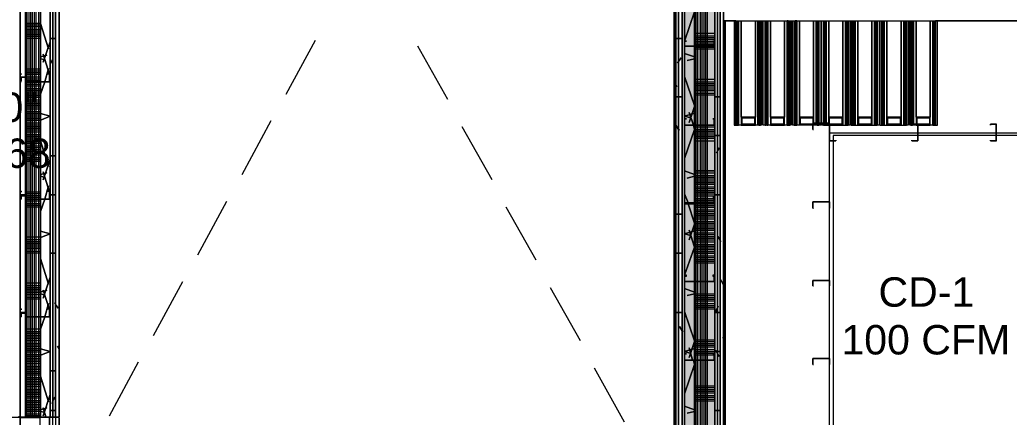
# Model space of a CAD drawing. Header units: metres. Extents: x 29 to 268, y -7 to 151.
# Drawn here: x 74.57 to 79.71, y 27.35 to 29.41 of the extents above; entities that cross this region are included whole.
import ezdxf

# ---------------------------------------------------------------- set-up
doc = ezdxf.new("R2010")
doc.units = ezdxf.units.M
doc.layers.add('PDF2_Geometry', color=7, linetype='Continuous', true_color=0xaaaaaa)
doc.layers.add('PDF2_Solid Fills', color=7, linetype='Continuous', true_color=0xffffff)
doc.layers.add('PDF2_Text', color=7, linetype='Continuous')
doc.styles.add('PDF Helvetica', font='')
doc.styles.get('PDF Helvetica').set_extended_font_data('Helvetica')

msp = doc.modelspace()

# ---------------------------------------------------------------- hatches: boundary and pattern name
at = {"layer": 'PDF2_Solid Fills', "lineweight": 0, "transparency": 33554559}
for points in [[(78.1752, 24.402), (78.1798, 32.8403), (78.1798, 32.8767), (78.0744, 32.8767), (78.0744, 24.3974)], [(78.0285, 32.8033), (78.0239, 24.5395), (78.0239, 24.4982), (78.0743, 24.4982), (78.0743, 32.8033)], [(78.0285, 32.8033), (78.0239, 24.5395), (78.0239, 24.4982), (78.0743, 24.4982), (78.0743, 32.8033)]]:
    msp.add_hatch(color=256, dxfattribs=at).paths.add_polyline_path(points)

# ---------------------------------------------------------------- linework, layer by layer
at = {"layer": 'PDF2_Geometry', "lineweight": 0}
for points in [[(74.5772, 27.8716), (74.5772, 27.3537), (74.7789, 27.3537), (74.7789, 32.7025), (76.0164, 32.7025), (76.0164, 32.9041), (74.7331, 32.9041), (74.7331, 34.3709), (74.7514, 34.3709), (75.0951, 34.3709), (75.0951, 34.5541), (74.5497, 34.5541), (73.7568, 34.5541), (73.7568, 34.3342), (74.5497, 34.3342), (74.5497, 32.9041), (74.5681, 32.9041)], [(74.0043, 24.347), (77.9781, 24.347), (78.2256, 24.347), (78.2256, 32.9041), (78.2256, 34.3709), (78.2256, 34.5541), (77.7765, 34.5541), (77.7765, 34.3709), (78.0423, 34.3709), (78.0423, 32.9041), (77.9781, 32.9041), (77.7535, 32.9041), (77.7535, 32.7025), (77.9781, 32.7025), (77.9781, 24.599), (74.7789, 24.599), (74.7789, 27.3491), (74.5772, 27.3491), (74.5314, 27.3491)], [(78.2256, 24.347), (78.2256, 24.3516), (78.2256, 32.8767), (78.2256, 32.9041), (78.2256, 29.5033), (78.2256, 32.9041), (78.2256, 29.5033), (78.2256, 32.9041), (78.2256, 34.3709), (78.2256, 34.5359), (78.2256, 34.5496), (78.2256, 34.5541), (78.2256, 34.5496), (77.7765, 34.5496), (77.7765, 34.5359), (78.0285, 34.5359)], [(78.1798, 24.3974), (78.1798, 32.8767), (78.1431, 32.8767), (78.1431, 32.8995), (78.1431, 32.9041), (78.1431, 33.2479), (78.1431, 33.8575)], [(78.2073, 32.9041), (78.2073, 32.8767), (78.2073, 24.3653), (78.1935, 24.3653), (77.9781, 24.3653), (74.0043, 24.3653), (74.0043, 24.3836)], [(74.7789, 27.3537), (74.7789, 32.7025), (76.0164, 32.7025), (76.0164, 32.9041), (76.7039, 32.9041), (76.0164, 32.9041), (76.0164, 32.8767)], [(78.2256, 24.347), (78.2256, 32.9041), (78.2256, 24.347)], [(74.0043, 24.3836), (78.1798, 24.3836), (78.1798, 24.3974), (78.1798, 32.8767)], [(78.1798, 32.8767), (78.1935, 32.8767), (78.1935, 24.3836), (78.1798, 24.3836), (77.9781, 24.3836), (74.0043, 24.3836), (74.0043, 24.3974), (74.0043, 24.4982), (74.0043, 24.5486), (78.0239, 24.5486), (78.0239, 24.4982), (77.8497, 24.4982), (77.5701, 24.4982), (77.1669, 24.4982)], [(74.5772, 32.1799), (74.5772, 32.7025), (74.5772, 27.3537), (74.5772, 27.8716), (74.5772, 27.3537), (74.6048, 27.3537), (74.6048, 32.8767), (74.5772, 32.8767), (74.5772, 32.7896)], [(74.6048, 32.8033), (74.6048, 27.3537), (74.6048, 32.7025)], [(74.7468, 27.3537), (74.7468, 32.7025), (74.7468, 32.7208), (74.7468, 32.7345), (76.0164, 32.7345), (76.7039, 32.7345), (76.7039, 32.7529), (76.0164, 32.7529), (76.0164, 32.8033)], [(78.0239, 32.8033), (78.0239, 24.4982), (78.0744, 24.4982), (78.0744, 24.6036), (78.0744, 24.8053), (78.0744, 25.2132), (78.0744, 25.6166), (78.0744, 25.2132), (78.0744, 24.8053), (78.0744, 24.6036), (78.0744, 24.4982), (78.0239, 24.4982), (77.9781, 24.4982), (77.8497, 24.4982), (77.5701, 24.4982), (77.1669, 24.4982), (77.5701, 24.4982), (77.8497, 24.4982), (78.0744, 24.4982), (78.0744, 24.3974), (77.8497, 24.3974), (77.5701, 24.3974), (77.1669, 24.3974)], [(74.5772, 32.7529), (74.5772, 32.1799), (74.5772, 32.7025), (74.5727, 32.7025), (74.5681, 32.7025), (74.5727, 32.7025), (74.5772, 32.7025), (74.5772, 27.3583), (74.5772, 32.7025), (74.5772, 32.1799), (74.5772, 32.7025), (74.5727, 32.7025), (74.5681, 32.7025), (74.5727, 32.7025), (74.5772, 32.7025), (74.5772, 27.3537), (74.5772, 27.8716), (74.5772, 27.3537), (74.5772, 27.8716)], [(77.7535, 32.7025), (77.7535, 32.7529), (77.9781, 32.7529), (78.0102, 32.7529), (78.0239, 32.7529), (78.0239, 24.5486), (78.0102, 24.5486), (77.9781, 24.5486), (74.7285, 24.5486), (74.7285, 24.567), (74.7285, 24.599), (74.7285, 27.3491), (74.7285, 24.5486), (74.6781, 24.5486), (74.6781, 24.654), (74.6781, 25.062), (74.6781, 25.4654), (74.6781, 25.062), (74.6781, 24.654), (74.6781, 24.5486), (74.5772, 24.5486), (74.5772, 27.3491), (74.6781, 27.3491), (74.6781, 27.285)], [(74.6827, 29.7004), (74.6827, 29.0908), (74.6827, 28.4812), (74.6827, 27.8716), (74.6827, 27.3537), (74.7331, 27.3537), (74.7331, 32.7529)], [(74.7331, 27.3537), (74.7331, 32.7025), (74.7331, 32.7345), (74.7331, 32.7529), (76.0164, 32.7529), (76.0164, 32.7345)], [(76.0164, 32.7529), (76.7039, 32.7529), (77.0706, 32.7529), (77.7535, 32.7529), (77.7535, 32.7345), (77.9781, 32.7345), (77.9919, 32.7345), (78.0102, 32.7345), (78.0102, 24.567), (77.9919, 24.567), (77.9781, 24.567), (74.7468, 24.567), (74.7468, 24.5808), (74.7468, 24.599), (74.7468, 27.3491)], [(74.7606, 27.3491), (74.7606, 24.599), (74.7606, 24.5945), (74.7606, 24.5808), (77.9781, 24.5808), (77.9919, 24.5808), (77.9919, 32.7208)], [(74.7606, 27.3537), (74.7606, 32.7025), (74.7606, 32.7208), (76.0164, 32.7208), (76.0164, 32.7025), (76.7039, 32.7025), (76.0164, 32.7025)], [(74.7789, 27.3491), (74.7789, 24.599), (74.7789, 24.5945), (77.9781, 24.5945), (77.9781, 32.7025), (77.7535, 32.7025), (77.0706, 32.7025), (77.7535, 32.7025), (77.0706, 32.7025), (77.7535, 32.7025), (77.7535, 32.7208), (77.0706, 32.7208), (77.0706, 32.7345), (76.7039, 32.7345), (76.0164, 32.7345), (76.0164, 32.7208)], [(74.7789, 32.7025), (74.7789, 27.3537), (74.7789, 32.7025)], [(77.9781, 24.599), (77.9781, 32.7025), (77.9781, 24.599)], [(77.9781, 24.599), (77.9781, 32.7025), (77.9781, 24.599)], [(77.9781, 32.7025), (77.9781, 24.5945), (77.9781, 32.7025)], [(74.6827, 27.3537), (74.6827, 27.8716), (74.6827, 28.4812), (74.6827, 29.0908), (74.6827, 29.7004), (74.6827, 30.31), (74.6827, 30.9196), (74.6827, 30.31), (74.6827, 29.7004), (74.6827, 29.0908), (74.6827, 28.4812), (74.6827, 27.8716), (74.6827, 27.3537), (74.6048, 27.3537)], [(74.5772, 29.7049), (74.5772, 29.132)], [(74.5772, 29.7049), (74.5772, 29.132)], [(78.0744, 29.6775), (78.0744, 29.2741), (78.0744, 28.8662), (78.0744, 28.4629), (78.0744, 28.8662), (78.0744, 29.2741), (78.0744, 29.6775)], [(78.0744, 29.6775), (78.0744, 29.2741), (78.0744, 28.8662), (78.0744, 28.4629)], [(78.2256, 29.407), (78.2256, 24.4753), (78.2256, 29.407)], [(78.2256, 29.407), (78.2256, 24.4753), (78.2256, 29.407)], [(78.2897, 29.407), (78.2897, 28.8662), (78.2897, 29.407), (78.2256, 29.407), (86.6682, 29.407), (79.3256, 29.407), (79.3256, 28.8662), (79.3256, 29.407)], [(78.2256, 29.407), (78.2531, 29.407)], [(78.2806, 29.407), (78.2806, 28.8662), (78.2943, 28.8662), (78.2897, 28.8662), (78.2943, 28.8662), (78.2989, 28.8662), (78.2989, 29.407), (78.2989, 28.8662)], [(78.4089, 29.407), (78.4089, 28.8662), (78.4181, 28.8662), (78.4089, 28.8662), (78.4043, 28.8662), (78.4043, 29.407), (78.4043, 28.8662), (78.4043, 29.407), (78.4089, 29.407), (78.4089, 28.8662), (78.4043, 28.8662), (78.3906, 28.8662), (78.3906, 29.407), (78.3906, 28.9074), (78.3173, 28.9074), (78.3173, 29.407), (78.3173, 28.8662), (78.3035, 28.8662), (78.3035, 29.407)], [(78.4135, 29.407), (78.441, 29.407), (78.441, 28.8662), (78.4456, 28.8662), (78.4319, 28.8662), (78.4319, 29.407)], [(78.4227, 29.407), (78.4227, 28.8662), (78.4135, 28.8662)], [(78.4502, 29.407), (78.4502, 28.8662), (78.4502, 29.407), (78.4548, 29.407), (78.4548, 28.8662), (78.4502, 28.8662), (78.4548, 28.8662), (78.4502, 28.8662), (78.4456, 28.8662), (78.441, 28.8662), (78.441, 29.407)], [(78.4456, 29.407), (78.4456, 28.8662)], [(78.5602, 29.407), (78.5602, 28.8662), (78.5556, 28.8662), (78.5602, 28.8662), (78.5693, 28.8662), (78.5693, 29.407), (78.5693, 28.8662), (78.5602, 28.8662), (78.5602, 29.407), (78.5556, 29.407), (78.5556, 28.8662), (78.5556, 29.407), (78.5556, 28.8662), (78.5419, 28.8662), (78.5419, 29.407), (78.5419, 28.9074), (78.4685, 28.9074), (78.4685, 29.407), (78.4685, 28.8662), (78.4548, 28.8662), (78.4548, 29.407)], [(78.5739, 29.407), (78.5739, 28.8662), (78.5647, 28.8662)], [(78.5693, 29.407), (78.5923, 29.407), (78.5923, 28.8662), (78.5969, 28.8662), (78.5831, 28.8662), (78.5831, 29.407)], [(78.7115, 28.8662), (78.7115, 28.8708), (78.7115, 28.8662), (78.7206, 28.8662), (78.7115, 28.8662), (78.7069, 28.8662), (78.6931, 28.8662), (78.6931, 28.8708), (78.6931, 28.8662), (78.6885, 28.8662), (78.6198, 28.8662), (78.6198, 28.9074), (78.6931, 28.9074), (78.6931, 28.8754), (78.6931, 29.407), (78.6931, 28.9074), (78.6198, 28.9074), (78.6198, 29.407), (78.6198, 28.8662), (78.606, 28.8662), (78.606, 29.407), (78.606, 28.8662), (78.606, 29.407), (78.5969, 29.407), (78.5969, 28.8662), (78.606, 28.8662), (78.6015, 28.8662), (78.5969, 28.8662), (78.5923, 28.8662), (78.5923, 29.407)], [(78.6015, 29.407), (78.6015, 28.8662)], [(78.7069, 28.8754), (78.7069, 29.407), (78.7069, 28.8754), (78.7069, 29.407), (78.7115, 29.407), (78.7115, 28.8754), (78.7115, 29.407)], [(78.7298, 29.407), (78.7298, 28.8754), (78.7298, 28.8662), (78.716, 28.8662), (78.7069, 28.8662), (78.7069, 28.8708), (78.7069, 28.8662), (78.7069, 28.8708)], [(78.7206, 29.407), (78.7206, 28.8754), (78.7206, 29.407), (78.7435, 29.407), (78.7435, 28.8754), (78.7435, 29.407)], [(78.7343, 28.8754), (78.7343, 29.407)], [(78.7527, 29.407), (78.7527, 28.8754), (78.7527, 29.407), (78.7573, 29.407), (78.7573, 28.8754), (78.7573, 29.407), (78.7573, 28.8754)], [(78.7573, 28.8708), (78.7573, 28.8662), (78.771, 28.8662), (78.771, 28.8708), (78.771, 28.8662), (78.7756, 28.8662), (78.8443, 28.8662), (78.8443, 28.9074), (78.771, 28.9074), (78.771, 29.407), (78.771, 28.8754), (78.771, 28.9074), (78.8443, 28.9074), (78.8443, 29.407), (78.8443, 28.8662), (78.8581, 28.8662), (78.8581, 29.407), (78.8581, 28.8662), (78.8581, 29.407), (78.8627, 29.407), (78.8627, 28.8662), (78.8719, 28.8662), (78.8627, 28.8662), (78.8627, 29.407)], [(78.881, 29.407), (78.881, 28.8662), (78.8673, 28.8662), (78.8581, 28.8662), (78.8627, 28.8662)], [(78.8719, 29.407), (78.8719, 28.8662), (78.8719, 29.407), (78.8948, 29.407), (78.8948, 28.8662), (78.9039, 28.8662), (78.8948, 28.8662), (78.8948, 29.407)], [(78.8856, 29.407), (78.8856, 28.8662), (78.8994, 28.8662), (78.9085, 28.8662), (78.9085, 29.407), (78.9085, 28.8662), (78.9223, 28.8662), (78.9223, 29.407), (78.9223, 28.9074), (78.9956, 28.9074), (78.9956, 29.407), (78.9956, 28.8662), (79.0093, 28.8662), (79.0093, 29.407), (79.0093, 28.8662), (79.0093, 29.407), (79.0139, 29.407), (79.0139, 28.8662), (79.0231, 28.8662), (79.0139, 28.8662), (79.0139, 29.407)], [(78.9039, 29.407), (78.9039, 28.8662)], [(79.0323, 29.407), (79.0323, 28.8662), (79.0185, 28.8662), (79.0093, 28.8662), (79.0139, 28.8662)], [(79.0231, 29.407), (79.0231, 28.8662), (79.0231, 29.407), (79.0461, 29.407), (79.0461, 28.8662), (79.0552, 28.8662), (79.0461, 28.8662), (79.0461, 29.407)], [(79.0369, 29.407), (79.0369, 28.8662), (79.0506, 28.8662), (79.0597, 28.8662), (79.0597, 29.407), (79.0597, 28.8662), (79.0735, 28.8662), (79.0735, 29.407), (79.0735, 28.9074), (79.1469, 28.9074), (79.1469, 29.407), (79.1469, 28.8662), (79.1606, 28.8662), (79.1606, 29.407), (79.1606, 28.8662), (79.1606, 29.407), (79.1652, 29.407), (79.1652, 28.8662), (79.1606, 28.8662), (79.1698, 28.8662)], [(79.0552, 29.407), (79.0552, 28.8662)], [(79.1835, 29.407), (79.1835, 28.8662), (79.1698, 28.8662), (79.1744, 28.8662), (79.1652, 28.8662), (79.1652, 29.407)], [(79.1744, 29.407), (79.1744, 28.8662), (79.1744, 29.407), (79.1973, 29.407), (79.1973, 28.8662), (79.2065, 28.8662), (79.1973, 28.8662), (79.1973, 29.407)], [(79.3165, 28.8662), (79.3165, 29.407), (79.3165, 28.8662), (79.3119, 28.8662), (79.3165, 28.8662), (79.3211, 28.8662), (79.3256, 28.8662), (79.3211, 28.8662), (79.3165, 28.8662), (79.3119, 28.8662), (79.2981, 28.8662), (79.2981, 29.407), (79.2981, 28.9074), (79.2248, 28.9074), (79.2248, 29.407), (79.2248, 28.8708), (79.2248, 28.8662), (79.2111, 28.8662), (79.2111, 28.8708), (79.2111, 29.407), (79.2111, 28.8708), (79.2111, 28.8662), (79.2019, 28.8662), (79.1927, 28.8662), (79.1927, 29.407)], [(79.2065, 29.407), (79.2065, 28.8708), (79.2065, 28.8662)], [(79.3119, 29.407), (79.3119, 28.8662), (79.3119, 29.407), (79.3211, 29.407), (79.3211, 28.8662), (79.3348, 28.8662), (79.3348, 29.407)], [(75.9568, 29.0266), (76.1081, 29.3062)], [(76.7956, 28.9991), (76.6397, 29.2741)], [(74.7239, 29.132), (74.7285, 29.132)], [(74.5772, 29.0954), (74.5772, 28.5224)], [(74.5772, 29.0954), (74.5772, 28.5224)], [(74.6872, 29.0908), (74.6872, 29.0908)], [(78.6885, 28.8708), (78.6244, 28.8708), (78.6244, 28.9029), (78.6885, 28.9029), (78.6885, 28.8754)], [(78.7756, 28.8754), (78.7756, 28.9029), (78.8398, 28.9029), (78.8398, 28.8708), (78.8077, 28.8708)], [(79.2293, 28.8708), (79.2293, 28.9029), (79.2935, 28.9029), (79.2935, 28.8708), (79.2339, 28.8708)], [(75.7277, 28.6095), (75.8789, 28.8891)], [(77.0247, 28.582), (76.8689, 28.857)], [(78.4043, 28.8662), (78.4043, 28.8662)], [(78.5556, 28.8662), (78.5556, 28.8662)], [(78.606, 28.8662), (78.606, 28.8662)], [(78.7069, 28.8662), (78.7069, 28.8662)], [(78.7481, 28.8662), (78.7343, 28.8662), (78.7343, 28.8708)], [(78.7573, 28.8662), (78.7573, 28.8662)], [(78.7802, 28.8708), (78.7756, 28.8708)], [(78.8077, 28.8662), (78.8077, 28.8662)], [(78.8581, 28.8662), (78.8581, 28.8662)], [(78.9085, 28.8662), (78.9085, 28.8662)], [(79.0093, 28.8662), (79.0093, 28.8662)], [(79.0597, 28.8662), (79.0597, 28.8662)], [(79.1606, 28.8662), (79.1606, 28.8662)], [(79.2111, 28.8662), (79.2111, 28.8662)], [(84.514, 28.825), (84.9173, 28.825), (85.3253, 28.825), (85.7286, 28.825), (86.1228, 28.825), (86.1228, 28.8112), (86.1228, 25.1536), (86.1228, 25.1354), (78.7756, 25.1354), (78.7756, 25.1536), (78.7756, 28.8112), (78.7756, 28.825), (79.2339, 28.825), (79.6373, 28.825)], [(79.6373, 28.8112), (79.2339, 28.8112), (78.7939, 28.8112), (78.7939, 28.7837), (78.7939, 25.1536), (86.109, 25.1536), (86.109, 28.7837), (86.109, 28.8112), (85.7286, 28.8112), (85.3253, 28.8112), (84.9173, 28.8112), (84.5094, 28.8112), (84.1061, 28.8112), (83.6982, 28.8112), (83.2949, 28.8112), (82.8869, 28.8112), (82.4835, 28.8112)], [(79.6419, 28.825), (80.0452, 28.825), (80.4531, 28.825), (80.8565, 28.825), (81.2644, 28.825), (81.6677, 28.825), (82.0757, 28.825), (82.479, 28.825)], [(82.479, 28.8112), (82.0757, 28.8112), (81.6677, 28.8112), (81.2644, 28.8112), (80.8565, 28.8112), (80.4531, 28.8112), (80.0452, 28.8112), (79.6419, 28.8112)], [(78.8077, 28.7883), (78.8077, 28.7883)], [(74.5818, 28.4812), (74.5818, 28.4858)], [(74.6002, 28.4995), (74.6002, 28.5041)], [(74.6048, 28.5041), (74.6048, 28.5087)], [(74.7285, 28.5087), (74.7285, 28.5133)], [(74.5772, 28.4812), (74.5772, 27.9128)], [(74.5772, 28.4812), (74.5772, 27.9128)], [(74.701, 28.4812), (74.701, 28.4812)], [(75.4985, 28.1924), (75.6497, 28.472)], [(77.2539, 28.165), (77.0981, 28.44)], [(78.0744, 28.4583), (78.0744, 28.0549), (78.0744, 27.647), (78.0744, 27.2437), (78.0744, 26.8358), (78.0744, 26.4324), (78.0744, 26.0245), (78.0744, 25.6212)], [(75.2693, 27.7754), (75.4206, 28.0549)], [(77.4831, 27.7478), (77.3273, 28.0228)], [(74.6048, 27.8808), (74.6048, 27.8808)], [(75.0402, 27.3583), (75.1914, 27.6378)], [(77.7123, 27.3262), (77.5564, 27.6058)], [(74.5772, 27.3537), (74.5772, 27.3537)]]:
    msp.add_lwpolyline(points, dxfattribs=at)
for points in [[(78.1935, 32.9041), (78.1798, 32.9041), (78.1798, 32.8995), (78.1798, 24.3836), (78.1935, 24.3836)], [(78.2073, 32.9041), (78.1935, 32.9041), (78.1935, 24.3653), (78.2073, 24.3653)], [(78.2256, 32.9041), (78.2073, 32.9041), (78.2073, 24.3516), (78.2256, 24.3516)], [(78.0239, 24.5486), (78.0239, 32.7529), (78.0102, 32.7529), (78.0102, 24.5486)], [(74.7331, 27.3537), (74.7468, 27.3537), (74.7468, 32.7345), (74.7331, 32.7345)], [(74.7468, 27.3537), (74.7606, 27.3537), (74.7606, 32.7208), (74.7468, 32.7208)], [(74.7606, 27.3537), (74.7789, 27.3537), (74.7789, 32.7025), (74.7606, 32.7025)], [(77.8406, 24.6082), (77.9689, 24.6082), (77.9689, 32.7025), (77.9689, 24.6082), (77.9689, 32.7025), (77.9689, 24.6082), (77.8406, 24.6082), (77.9689, 24.6082), (77.8406, 24.6082), (77.8406, 24.6036), (77.8406, 24.599), (77.9735, 24.599), (77.9735, 32.7025), (77.9735, 24.599), (77.8406, 24.599), (77.8406, 24.6036)], [(77.9919, 24.5808), (77.9919, 32.7208), (77.9781, 32.7208), (77.9781, 24.5808)], [(77.9781, 32.7025), (77.9781, 24.599)], [(78.0102, 24.567), (78.0102, 32.7345), (77.9919, 32.7345), (77.9919, 24.567)], [(74.5772, 29.132), (74.5772, 29.7049)], [(74.5772, 29.7049), (74.5772, 29.132)], [(78.2256, 29.407), (78.2256, 24.4753), (78.2256, 29.407), (78.2256, 24.5349)], [(78.2347, 29.407), (78.2347, 24.4845)], [(78.2347, 29.407), (78.2347, 24.4845)], [(78.2943, 28.8662), (78.2943, 29.407), (78.3035, 29.407), (78.3035, 28.8662), (78.2989, 28.8662), (78.3035, 28.8662), (78.2989, 28.8662)], [(78.4181, 29.407), (78.4181, 28.8662)], [(78.9039, 28.8662), (78.9039, 29.407), (78.9085, 29.407), (78.9085, 28.8662)], [(79.0552, 28.8662), (79.0552, 29.407), (79.0597, 29.407), (79.0597, 28.8662)], [(79.2065, 28.8662), (79.2065, 28.8708), (79.2065, 29.407), (79.2111, 29.407), (79.2111, 28.8708), (79.2111, 28.8662)], [(78.0239, 29.3016), (78.0239, 29.2741), (78.0285, 29.2741), (78.1752, 29.2741), (78.1798, 29.2741), (78.1798, 29.3016), (78.1706, 29.3016), (78.1752, 29.3016), (78.1752, 29.2741), (78.0285, 29.2741), (78.0239, 29.2741), (78.0239, 29.3016), (78.0331, 29.3016)], [(74.6048, 29.132), (74.6048, 29.1137), (74.5818, 29.1137), (74.5818, 29.1092), (74.5818, 29.0954), (74.5772, 29.0954), (74.5772, 29.132), (74.5818, 29.132), (74.5818, 29.1274), (74.5818, 29.132), (74.5772, 29.132), (74.5772, 29.0908), (74.5818, 29.0908), (74.5818, 29.1092), (74.5818, 29.1137), (74.6048, 29.1137), (74.6048, 29.0908), (74.7285, 29.0908), (74.7285, 29.132), (74.7193, 29.132), (74.7285, 29.132), (74.7285, 29.0908), (74.6048, 29.0908)], [(74.5772, 29.0908), (74.5772, 28.5224), (74.5772, 29.0954), (74.5772, 28.5224)], [(78.0239, 28.8983), (78.0239, 28.8662), (78.0285, 28.8662), (78.1752, 28.8662), (78.1798, 28.8662), (78.1798, 28.8983), (78.1706, 28.8983), (78.1752, 28.8983), (78.1752, 28.8662), (78.0285, 28.8662), (78.0239, 28.8662), (78.0239, 28.8983), (78.0331, 28.8983)], [(78.3906, 28.9074), (78.3173, 28.9074), (78.3173, 28.8662), (78.3906, 28.8662)], [(78.3219, 28.8708), (78.3219, 28.9029), (78.386, 28.9029), (78.386, 28.8708)], [(78.5419, 28.9074), (78.4685, 28.9074), (78.4685, 28.8662), (78.5419, 28.8662)], [(78.4731, 28.8708), (78.4731, 28.9029), (78.5373, 28.9029), (78.5373, 28.8708)], [(78.9956, 28.9074), (78.9223, 28.9074), (78.9223, 28.8662), (78.9956, 28.8662)], [(78.9269, 28.8708), (78.9269, 28.9029), (78.9911, 28.9029), (78.9911, 28.8708)], [(79.1469, 28.9074), (79.0735, 28.9074), (79.0735, 28.8662), (79.1469, 28.8662)], [(79.0781, 28.8708), (79.0781, 28.9029), (79.1423, 28.9029), (79.1423, 28.8708)], [(79.2981, 28.9074), (79.2248, 28.9074), (79.2248, 28.8708), (79.2248, 28.8662), (79.2339, 28.8662), (79.2981, 28.8662)], [(78.7756, 28.8433), (78.7756, 28.8708), (78.7756, 28.8754), (78.6885, 28.8754), (78.6885, 28.8708), (78.6885, 28.8433), (78.6931, 28.8433), (78.6885, 28.8433), (78.6885, 28.8708), (78.7756, 28.8708), (78.7756, 28.8433), (78.771, 28.8433)], [(78.7206, 28.8708), (78.7206, 28.8662)], [(78.7435, 28.8708), (78.7435, 28.8662)], [(78.7435, 28.8662), (78.7481, 28.8662), (78.7573, 28.8662), (78.7527, 28.8662)], [(78.7527, 28.8662), (78.7527, 28.8708)], [(78.7573, 28.8662), (78.7573, 28.8708)], [(78.7802, 28.7837), (78.7756, 28.7837), (78.7756, 28.8708), (78.7802, 28.8708), (78.8077, 28.8708), (78.8077, 28.8662), (78.8077, 28.8708), (78.7802, 28.8708), (78.7756, 28.8708), (78.7756, 28.7837), (78.7802, 28.7837), (78.8077, 28.7837)], [(79.2019, 28.7837), (79.2339, 28.7837), (79.2339, 28.8708), (79.2019, 28.8708), (79.2019, 28.8662), (79.2019, 28.8708), (79.2339, 28.8708), (79.2339, 28.7837), (79.2019, 28.7837), (79.2019, 28.7883)], [(79.2019, 28.7837), (79.2339, 28.7837), (79.2339, 28.8708), (79.2019, 28.8708), (79.2019, 28.8662), (79.2019, 28.8708), (79.2339, 28.8708), (79.2339, 28.7837), (79.2019, 28.7837), (79.2019, 28.7883)], [(79.6098, 28.7837), (79.6373, 28.7837), (79.6419, 28.7837), (79.6419, 28.8708), (79.6373, 28.8708), (79.6098, 28.8708), (79.6098, 28.8662), (79.6098, 28.8708), (79.6373, 28.8708), (79.6373, 28.7837), (79.6098, 28.7837), (79.6098, 28.7883)], [(79.6098, 28.7837), (79.6373, 28.7837), (79.6419, 28.7837), (79.6419, 28.8708), (79.6373, 28.8708), (79.6098, 28.8708), (79.6098, 28.8662), (79.6098, 28.8708), (79.6373, 28.8708), (79.6373, 28.7837), (79.6098, 28.7837), (79.6098, 28.7883)], [(78.8077, 28.7883), (78.8077, 28.7837)], [(74.6048, 28.5224), (74.6048, 28.5041), (74.5818, 28.5041), (74.5818, 28.4995), (74.5818, 28.4858), (74.5818, 28.4812), (74.5772, 28.4858), (74.5772, 28.5224), (74.5818, 28.5224), (74.5818, 28.5179), (74.5818, 28.5224), (74.5772, 28.5224), (74.5772, 28.4812), (74.5818, 28.4812), (74.5818, 28.4995), (74.6048, 28.4995), (74.6048, 28.4812), (74.7285, 28.4812), (74.7285, 28.5224), (74.7193, 28.5224), (74.7285, 28.5224), (74.7285, 28.4812), (74.6048, 28.4812)], [(78.0239, 28.4904), (78.0239, 28.4629), (78.0239, 28.4583), (78.0285, 28.4583), (78.1752, 28.4583), (78.1798, 28.4629), (78.1798, 28.4904), (78.1706, 28.4904), (78.1752, 28.4904), (78.1752, 28.4629), (78.0285, 28.4629), (78.0239, 28.4629), (78.0239, 28.4904), (78.0331, 28.4904)], [(74.5772, 27.9128), (74.5772, 28.4812)], [(74.5772, 28.4812), (74.5772, 27.9128)], [(78.0744, 28.4583), (78.0744, 28.0549), (78.0744, 27.647), (78.0744, 27.2437), (78.0744, 26.8358), (78.0744, 26.4324), (78.0744, 26.0245), (78.0744, 25.6212), (78.0744, 26.0245), (78.0744, 26.4324), (78.0744, 26.8358), (78.0744, 27.2437), (78.0744, 27.647), (78.0744, 28.0549)], [(78.7756, 28.4354), (78.7756, 28.4674), (78.6885, 28.4674), (78.6885, 28.4354), (78.6931, 28.4354), (78.6885, 28.4354), (78.6885, 28.4674), (78.7756, 28.4674), (78.7756, 28.4354), (78.771, 28.4354)], [(78.0239, 28.087), (78.0239, 28.0549), (78.0285, 28.0549), (78.1752, 28.0549), (78.1798, 28.0549), (78.1798, 28.087), (78.1706, 28.087), (78.1706, 28.0824), (78.1752, 28.0824), (78.1752, 28.0549), (78.0285, 28.0549), (78.0239, 28.0549), (78.0239, 28.0824), (78.0331, 28.0824), (78.0331, 28.087)], [(78.7756, 28.032), (78.7756, 28.0595), (78.6885, 28.0595), (78.6885, 28.032), (78.6931, 28.032), (78.6885, 28.032), (78.6885, 28.0595), (78.7756, 28.0595), (78.7756, 28.032), (78.771, 28.032)], [(74.6048, 27.9128), (74.6048, 27.8946), (74.5818, 27.8946), (74.5818, 27.89), (74.5818, 27.8716), (74.5772, 27.8716), (74.5772, 27.9128), (74.5818, 27.9128), (74.5818, 27.9083), (74.5818, 27.9128), (74.5772, 27.9128), (74.5772, 27.8716), (74.5818, 27.8716), (74.5818, 27.89), (74.6048, 27.89), (74.6048, 27.8716), (74.7285, 27.8716), (74.7285, 27.9128), (74.7193, 27.9128), (74.7285, 27.9128), (74.7285, 27.8716), (74.6048, 27.8716)], [(78.0239, 27.6791), (78.0239, 27.6516), (78.0239, 27.647), (78.0285, 27.647), (78.1752, 27.647), (78.1798, 27.6516), (78.1798, 27.6791), (78.1706, 27.6791), (78.1752, 27.6791), (78.1752, 27.6516), (78.1752, 27.647), (78.0285, 27.647), (78.0239, 27.6516), (78.0239, 27.6791), (78.0331, 27.6791)], [(78.7756, 27.6241), (78.7756, 27.6516), (78.7756, 27.6562), (78.6885, 27.6562), (78.6885, 27.6516), (78.6885, 27.6241), (78.6931, 27.6241), (78.6885, 27.6241), (78.6885, 27.6516), (78.6885, 27.6562), (78.7756, 27.6562), (78.7756, 27.6516), (78.7756, 27.6241), (78.771, 27.6241)], [(74.7285, 27.2804), (74.7285, 27.3078), (74.7285, 27.285), (74.5772, 27.285), (74.5772, 27.3583), (74.5772, 27.2804)], [(74.5772, 27.3537), (74.5727, 27.3537), (74.5681, 27.3537), (74.5727, 27.3537)], [(74.5772, 27.3537), (74.5727, 27.3537), (74.5681, 27.3537), (74.5727, 27.3537)]]:
    msp.add_lwpolyline(points, close=True, dxfattribs=at)
at = {"layer": 'PDF2_Geometry', "color": 254, "lineweight": 0, "true_color": 0xd4d4d4}
for points in [[(74.6597, 27.3537), (74.6597, 32.8033), (74.6597, 32.8767)], [(74.6735, 27.3537), (74.6735, 32.8033), (74.6735, 32.8767)], [(78.0835, 28.4629), (78.0835, 28.8662), (78.0835, 29.2741), (78.0835, 29.6775), (78.0835, 30.0854), (78.0835, 30.4888), (78.0835, 30.8966), (78.0835, 31.3046), (78.0835, 31.7079), (78.0835, 32.1158), (78.0835, 32.5192), (78.0835, 32.8767)], [(78.0927, 28.4629), (78.0927, 28.8662), (78.0927, 29.2741), (78.0927, 29.6775), (78.0927, 30.0854), (78.0927, 30.4888), (78.0927, 30.8966), (78.0927, 31.3046), (78.0927, 31.7079), (78.0927, 32.1158), (78.0927, 32.5192), (78.0927, 32.8767)], [(78.1065, 28.4629), (78.1065, 28.8662), (78.1065, 29.2741), (78.1065, 29.6775), (78.1065, 30.0854), (78.1065, 30.4888), (78.1065, 30.8966), (78.1065, 31.3)], [(78.1156, 26.4324), (78.1156, 26.8358), (78.1156, 27.1474), (78.1156, 27.2437), (78.1156, 27.647), (78.1156, 28.0549), (78.1156, 28.4583), (78.1156, 28.8662), (78.1156, 29.2741), (78.1156, 29.6775), (78.1156, 30.0854), (78.1156, 30.4888), (78.1156, 30.8966), (78.1156, 31.3)], [(78.1247, 28.4629), (78.1247, 28.8662), (78.1247, 29.2741), (78.1247, 29.6775), (78.1247, 30.0854), (78.1247, 30.4888), (78.1247, 30.8966), (78.1247, 31.3)], [(78.1339, 28.4629), (78.1339, 28.8662), (78.1339, 29.2741), (78.1339, 29.6775), (78.1339, 30.0854), (78.1339, 30.4888), (78.1339, 30.8966), (78.1339, 31.3)], [(78.1431, 28.4629), (78.1431, 28.8662), (78.1431, 29.2741), (78.1431, 29.6775), (78.1431, 30.0854), (78.1431, 30.4888), (78.1431, 30.8966), (78.1431, 31.3)], [(74.6139, 27.3537), (74.6139, 27.8716), (74.6139, 28.4812), (74.6139, 29.0908), (74.6139, 29.7004), (74.6139, 30.31), (74.6139, 30.9196)], [(74.6231, 27.3537), (74.6231, 27.8716), (74.6231, 28.4812), (74.6231, 29.0908), (74.6231, 29.7004), (74.6231, 30.31), (74.6231, 30.9196)], [(74.6322, 27.3537), (74.6322, 27.8716), (74.6322, 28.4812), (74.6322, 29.0908), (74.6322, 29.7004), (74.6322, 30.31), (74.6322, 30.9196)], [(74.6414, 27.3537), (74.6414, 27.8716), (74.6414, 28.4812), (74.6414, 29.0908), (74.6414, 29.7004), (74.6414, 30.31), (74.6414, 30.9196)], [(74.6506, 27.3537), (74.6506, 27.8716), (74.6506, 28.4812), (74.6506, 29.0908), (74.6506, 29.7004), (74.6506, 30.31), (74.6506, 30.9196)], [(74.6827, 29.3933), (74.6048, 29.3933)], [(74.6827, 29.3842), (74.6048, 29.3842)], [(74.6827, 29.375), (74.6048, 29.375)], [(74.6827, 29.3612), (74.6048, 29.3612)], [(74.6827, 29.352), (74.6048, 29.352)], [(74.6827, 29.3429), (74.6048, 29.3429)], [(74.6827, 29.3337), (74.6048, 29.3337)], [(74.6827, 29.3245), (74.6048, 29.3245)], [(74.6827, 29.3154), (74.6048, 29.3154)], [(78.0744, 29.3429), (78.1798, 29.3429)], [(78.0744, 29.3291), (78.1798, 29.3291)], [(78.0744, 29.32), (78.1798, 29.32)], [(78.0744, 29.3108), (78.1798, 29.3108)], [(78.0744, 29.3016), (78.1752, 29.3016)], [(78.0744, 29.2924), (78.1752, 29.2924)], [(78.0744, 29.2833), (78.1752, 29.2833)], [(78.0744, 29.2696), (78.1798, 29.2696)], [(78.0744, 29.2604), (78.1798, 29.2604)], [(74.6827, 29.1549), (74.6048, 29.1549)], [(74.6827, 29.1458), (74.6048, 29.1458)], [(74.6827, 29.1366), (74.6048, 29.1366)], [(74.6827, 29.1274), (74.6048, 29.1274)], [(74.6827, 29.1137), (74.6048, 29.1137)], [(74.6827, 29.1046), (74.6048, 29.1046)], [(78.0744, 29.1046), (78.1798, 29.1046)], [(74.6827, 29.0954), (74.6048, 29.0954)], [(74.6827, 29.0862), (74.6048, 29.0862)], [(74.6827, 29.077), (74.6048, 29.077)], [(74.6827, 29.0679), (74.6048, 29.0679)], [(74.6827, 29.0541), (74.6048, 29.0541)], [(78.0744, 29.0908), (78.1798, 29.0908)], [(78.0744, 29.0816), (78.1798, 29.0816)], [(78.0744, 29.0724), (78.1798, 29.0724)], [(78.0744, 29.0633), (78.1798, 29.0633)], [(78.0744, 29.0541), (78.1798, 29.0541)], [(74.6827, 29.045), (74.6048, 29.045)], [(74.6827, 29.0358), (74.6048, 29.0358)], [(74.6827, 29.0266), (74.6048, 29.0266)], [(74.6827, 29.0174), (74.6048, 29.0174)], [(74.6827, 29.0083), (74.6048, 29.0083)], [(78.0744, 29.045), (78.1798, 29.045)], [(78.0744, 29.0312), (78.1798, 29.0312)], [(78.0744, 29.022), (78.1798, 29.022)], [(74.6827, 28.9946), (74.6048, 28.9946)], [(74.6827, 28.9854), (74.6048, 28.9854)], [(74.6827, 28.9762), (74.6048, 28.9762)], [(74.6827, 28.967), (74.6048, 28.967)], [(74.6827, 28.9579), (74.6048, 28.9579)], [(74.6827, 28.9487), (74.6048, 28.9487)], [(74.6827, 28.935), (74.6048, 28.935)], [(74.6827, 28.9258), (74.6048, 28.9258)], [(74.6827, 28.9166), (74.6048, 28.9166)], [(74.6827, 28.9074), (74.6048, 28.9074)], [(74.6827, 28.8983), (74.6048, 28.8983)], [(74.6827, 28.8891), (74.6048, 28.8891)], [(74.6827, 28.8754), (74.6048, 28.8754)], [(74.6827, 28.8662), (74.6048, 28.8662)], [(74.6827, 28.857), (74.6048, 28.857)], [(74.6827, 28.8479), (74.6048, 28.8479)], [(78.0744, 28.8662), (78.1798, 28.8662)], [(78.0744, 28.857), (78.1798, 28.857)], [(74.6827, 28.8387), (74.6048, 28.8387)], [(74.6827, 28.8296), (74.6048, 28.8296)], [(74.6827, 28.8158), (74.6048, 28.8158)], [(74.6827, 28.8066), (74.6048, 28.8066)], [(74.6827, 28.7974), (74.6048, 28.7974)], [(78.0744, 28.8433), (78.1798, 28.8433)], [(78.0744, 28.8342), (78.1798, 28.8342)], [(78.0744, 28.825), (78.1798, 28.825)], [(78.0744, 28.8158), (78.1798, 28.8158)], [(78.0744, 28.8066), (78.1798, 28.8066)], [(78.0744, 28.7974), (78.1798, 28.7974)], [(74.6827, 28.7883), (74.6048, 28.7883)], [(74.6827, 28.7791), (74.6048, 28.7791)], [(74.6827, 28.77), (74.6048, 28.77)], [(74.6827, 28.7562), (74.6048, 28.7562)], [(74.6827, 28.747), (74.6048, 28.747)], [(78.0744, 28.7837), (78.1798, 28.7837)], [(74.6827, 28.7379), (74.6048, 28.7379)], [(74.6827, 28.7287), (74.6048, 28.7287)], [(74.6827, 28.7196), (74.6048, 28.7196)], [(74.6827, 28.7104), (74.6048, 28.7104)], [(74.6827, 28.6966), (74.6048, 28.6966)], [(74.6827, 28.6874), (74.6048, 28.6874)], [(78.0744, 28.6187), (78.1798, 28.6187)], [(78.0744, 28.6049), (78.1798, 28.6049)], [(78.0744, 28.5958), (78.1798, 28.5958)], [(78.0744, 28.5866), (78.1798, 28.5866)], [(78.0744, 28.5774), (78.1798, 28.5774)], [(78.0744, 28.5683), (78.1798, 28.5683)], [(78.0744, 28.5592), (78.1798, 28.5592)], [(78.0744, 28.5454), (78.1798, 28.5454)], [(74.6827, 28.5179), (74.6048, 28.5179)], [(74.6827, 28.5087), (74.6048, 28.5087)], [(74.6827, 28.4995), (74.6048, 28.4995)], [(74.6827, 28.4904), (74.6048, 28.4904)], [(78.0744, 28.5362), (78.1798, 28.5362)], [(78.0744, 28.527), (78.1798, 28.527)], [(78.0744, 28.5179), (78.1798, 28.5179)], [(78.0744, 28.5087), (78.1798, 28.5087)], [(78.0744, 28.4995), (78.1798, 28.4995)], [(78.0744, 28.4858), (78.1752, 28.4858)], [(74.6827, 28.4812), (74.6048, 28.4812)], [(74.6827, 28.472), (74.6048, 28.472)], [(74.6827, 28.4583), (74.6048, 28.4583)], [(74.6827, 28.4491), (74.6048, 28.4491)], [(74.6827, 28.44), (74.6048, 28.44)], [(78.0744, 28.4766), (78.1752, 28.4766)], [(78.0744, 28.4674), (78.1752, 28.4674)], [(78.0744, 28.4583), (78.1798, 28.4583)], [(78.0744, 28.4491), (78.1798, 28.4491)], [(78.0744, 28.44), (78.1798, 28.44)], [(78.0835, 25.6212), (78.0835, 26.0245), (78.0835, 26.4324), (78.0835, 26.8358), (78.0835, 27.1474), (78.0835, 27.2437), (78.0835, 27.647), (78.0835, 28.0549), (78.0835, 28.4583)], [(78.0927, 25.6212), (78.0927, 26.0245), (78.0927, 26.4324), (78.0927, 26.8358), (78.0927, 27.1474), (78.0927, 27.2437), (78.0927, 27.647), (78.0927, 28.0549), (78.0927, 28.4583)], [(78.1065, 26.4324), (78.1065, 26.8358), (78.1065, 27.1474), (78.1065, 27.2437), (78.1065, 27.647), (78.1065, 28.0549), (78.1065, 28.4583)], [(78.1247, 26.4324), (78.1247, 26.8358), (78.1247, 27.1474), (78.1247, 27.2437), (78.1247, 27.647), (78.1247, 28.0549), (78.1247, 28.4583)], [(78.1339, 26.4324), (78.1339, 26.8358), (78.1339, 27.1474), (78.1339, 27.2437), (78.1339, 27.647), (78.1339, 28.0549), (78.1339, 28.4583)], [(78.1431, 26.4324), (78.1431, 26.8358), (78.1431, 27.1474), (78.1431, 27.2437), (78.1431, 27.647), (78.1431, 28.0549), (78.1431, 28.4583)], [(78.0744, 28.4262), (78.1798, 28.4262)], [(78.0744, 28.417), (78.1798, 28.417)], [(78.0744, 28.4078), (78.1798, 28.4078)], [(78.0744, 28.3987), (78.1798, 28.3987)], [(78.0744, 28.3896), (78.1798, 28.3896)], [(78.0744, 28.3804), (78.1798, 28.3804)], [(78.0744, 28.3666), (78.1798, 28.3666)], [(78.0744, 28.3574), (78.1798, 28.3574)], [(78.0744, 28.3483), (78.1798, 28.3483)], [(78.0744, 28.3391), (78.1798, 28.3391)], [(74.6827, 28.2842), (74.6048, 28.2842)], [(78.0744, 28.3299), (78.1798, 28.3299)], [(78.0744, 28.3208), (78.1798, 28.3208)], [(78.0744, 28.307), (78.1798, 28.307)], [(78.0744, 28.2978), (78.1798, 28.2978)], [(78.0744, 28.2887), (78.1798, 28.2887)], [(74.6827, 28.2704), (74.6048, 28.2704)], [(74.6827, 28.2612), (74.6048, 28.2612)], [(74.6827, 28.252), (74.6048, 28.252)], [(74.6827, 28.2428), (74.6048, 28.2428)], [(74.6827, 28.2337), (74.6048, 28.2337)], [(78.0744, 28.2796), (78.1798, 28.2796)], [(78.0744, 28.2704), (78.1798, 28.2704)], [(78.0744, 28.2612), (78.1798, 28.2612)], [(78.0744, 28.2474), (78.1798, 28.2474)], [(78.0744, 28.2383), (78.1798, 28.2383)], [(74.6827, 28.2245), (74.6048, 28.2245)], [(74.6827, 28.2108), (74.6048, 28.2108)], [(74.6827, 28.2016), (74.6048, 28.2016)], [(78.0744, 28.2291), (78.1798, 28.2291)], [(78.0744, 28.22), (78.1798, 28.22)], [(78.0744, 28.2108), (78.1798, 28.2108)], [(78.0744, 28.2016), (78.1798, 28.2016)], [(78.0744, 28.1878), (78.1798, 28.1878)], [(78.0744, 28.1787), (78.1798, 28.1787)], [(78.0744, 28.1696), (78.1798, 28.1696)], [(78.0744, 28.1604), (78.1798, 28.1604)], [(78.0744, 28.1512), (78.1798, 28.1512)], [(74.6827, 28.0458), (74.6048, 28.0458)], [(74.6827, 28.032), (74.6048, 28.032)], [(74.6827, 28.0228), (74.6048, 28.0228)], [(74.6827, 28.0137), (74.6048, 28.0137)], [(74.6827, 28.0046), (74.6048, 28.0046)], [(74.6827, 27.9954), (74.6048, 27.9954)], [(74.6827, 27.9862), (74.6048, 27.9862)], [(78.0744, 27.9908), (78.1798, 27.9908)], [(78.0744, 27.9816), (78.1798, 27.9816)], [(74.6827, 27.9724), (74.6048, 27.9724)], [(74.6827, 27.9633), (74.6048, 27.9633)], [(78.0744, 27.9724), (78.1798, 27.9724)], [(78.0744, 27.9633), (78.1798, 27.9633)], [(78.0744, 27.9541), (78.1798, 27.9541)], [(78.0744, 27.9404), (78.1798, 27.9404)], [(78.0744, 27.9312), (78.1798, 27.9312)], [(78.0744, 27.922), (78.1798, 27.922)], [(78.0744, 27.9128), (78.1798, 27.9128)], [(74.6827, 27.8074), (74.6048, 27.8074)], [(74.6827, 27.7937), (74.6048, 27.7937)], [(74.6827, 27.7845), (74.6048, 27.7845)], [(74.6827, 27.7754), (74.6048, 27.7754)], [(74.6827, 27.7662), (74.6048, 27.7662)], [(74.6827, 27.757), (74.6048, 27.757)], [(74.6827, 27.7478), (74.6048, 27.7478)], [(74.6827, 27.7341), (74.6048, 27.7341)], [(74.6827, 27.725), (74.6048, 27.725)], [(78.0744, 27.7524), (78.1798, 27.7524)], [(78.0744, 27.7433), (78.1798, 27.7433)], [(78.0744, 27.7341), (78.1798, 27.7341)], [(78.0744, 27.725), (78.1798, 27.725)], [(74.6827, 27.7158), (74.6048, 27.7158)], [(74.6827, 27.7066), (74.6048, 27.7066)], [(74.6827, 27.6974), (74.6048, 27.6974)], [(74.6827, 27.6883), (74.6048, 27.6883)], [(74.6827, 27.6745), (74.6048, 27.6745)], [(74.6827, 27.6654), (74.6048, 27.6654)], [(78.0744, 27.7158), (78.1798, 27.7158)], [(78.0744, 27.702), (78.1798, 27.702)], [(78.0744, 27.6928), (78.1798, 27.6928)], [(78.0744, 27.6837), (78.1798, 27.6837)], [(78.0744, 27.6745), (78.1752, 27.6745)], [(74.6827, 27.6562), (74.6048, 27.6562)], [(74.6827, 27.647), (74.6048, 27.647)], [(74.6827, 27.6378), (74.6048, 27.6378)], [(74.6827, 27.6287), (74.6048, 27.6287)], [(74.6827, 27.615), (74.6048, 27.615)], [(74.6827, 27.6058), (74.6048, 27.6058)], [(74.6827, 27.5966), (74.6048, 27.5966)], [(74.6827, 27.5874), (74.6048, 27.5874)], [(74.6827, 27.5783), (74.6048, 27.5783)], [(74.6827, 27.5691), (74.6048, 27.5691)], [(74.6827, 27.5554), (74.6048, 27.5554)], [(74.6827, 27.5462), (74.6048, 27.5462)], [(74.6827, 27.537), (74.6048, 27.537)], [(74.6827, 27.5278), (74.6048, 27.5278)], [(74.6827, 27.5187), (74.6048, 27.5187)], [(78.0744, 27.5141), (78.1798, 27.5141)], [(74.6827, 27.5095), (74.6048, 27.5095)], [(74.6827, 27.4958), (74.6048, 27.4958)], [(74.6827, 27.4866), (74.6048, 27.4866)], [(74.6827, 27.4774), (74.6048, 27.4774)], [(74.6827, 27.4683), (74.6048, 27.4683)], [(78.0744, 27.5049), (78.1798, 27.5049)], [(78.0744, 27.4958), (78.1798, 27.4958)], [(78.0744, 27.4866), (78.1798, 27.4866)], [(78.0744, 27.4774), (78.1798, 27.4774)], [(78.0744, 27.4637), (78.1798, 27.4637)], [(74.6827, 27.4591), (74.6048, 27.4591)], [(74.6827, 27.45), (74.6048, 27.45)], [(74.6827, 27.4362), (74.6048, 27.4362)], [(74.6827, 27.427), (74.6048, 27.427)], [(74.6827, 27.4178), (74.6048, 27.4178)], [(74.6827, 27.4087), (74.6048, 27.4087)], [(78.0744, 27.4546), (78.1798, 27.4546)], [(78.0744, 27.4454), (78.1798, 27.4454)], [(78.0744, 27.4362), (78.1798, 27.4362)], [(74.6827, 27.3995), (74.6048, 27.3995)], [(74.6827, 27.3904), (74.6048, 27.3904)], [(74.6827, 27.3812), (74.6048, 27.3812)], [(74.6827, 27.3674), (74.6048, 27.3674)], [(74.6827, 27.3583), (74.6048, 27.3583)]]:
    msp.add_lwpolyline(points, dxfattribs=at)
at = {"layer": 'PDF2_Geometry', "color": 254, "lineweight": 0, "true_color": 0xdddddd}
for points in [[(78.0744, 29.4529), (78.0239, 29.3016)], [(74.6827, 29.3933), (74.7239, 29.2604)], [(74.7331, 29.297), (74.6964, 29.1916)], [(74.7147, 29.2283), (74.6827, 29.2192)], [(74.6827, 29.21), (74.701, 29.2054)], [(74.6964, 29.2329), (74.7285, 29.1274), (74.7331, 29.1229), (74.7285, 29.1274)], [(78.0239, 29.2374), (78.0744, 29.2192)], [(78.0744, 29.21), (78.0377, 29.2008)], [(74.7239, 29.1595), (74.7056, 29.0908), (74.6827, 29.0266), (74.7056, 29.0908)], [(78.0239, 29.1183), (78.0744, 28.967)], [(78.0744, 28.9624), (78.0469, 28.8799)], [(74.7331, 28.912), (74.6872, 28.8937), (74.7331, 28.912), (74.6827, 28.9258)], [(78.0744, 28.8433), (78.0239, 28.692), (78.0744, 28.8433), (78.0698, 28.8662), (78.0469, 28.9304), (78.0698, 28.8662)], [(78.0698, 28.9258), (78.0239, 28.912), (78.056, 28.9029), (78.0239, 28.912)], [(74.6827, 28.7837), (74.7239, 28.6508)], [(74.7331, 28.6874), (74.6964, 28.582)], [(74.7147, 28.6187), (74.6827, 28.6095)], [(74.6827, 28.6004), (74.701, 28.5958)], [(74.6964, 28.6233), (74.7285, 28.5179), (74.7331, 28.5133), (74.7285, 28.5179)], [(78.0239, 28.6279), (78.0744, 28.6095)], [(78.0744, 28.6004), (78.0377, 28.5912)], [(74.7239, 28.55), (74.7056, 28.4812), (74.6827, 28.417), (74.7056, 28.4812)], [(78.0239, 28.5087), (78.0423, 28.4629)], [(78.0423, 28.4583), (78.0744, 28.3574)], [(78.0744, 28.3528), (78.0469, 28.2704)], [(74.7331, 28.3024), (74.6872, 28.2842), (74.7331, 28.3024), (74.6827, 28.3162)], [(78.0744, 28.2337), (78.0239, 28.087), (78.0744, 28.2337), (78.0469, 28.3208)], [(78.0698, 28.3162), (78.0239, 28.3024), (78.056, 28.2933), (78.0239, 28.3024)], [(74.6827, 28.1741), (74.7239, 28.0412)], [(74.7331, 28.0778), (74.6964, 27.9678)], [(74.7147, 28.0091), (74.6827, 28)], [(74.6827, 27.9908), (74.701, 27.9862)], [(74.6964, 28.0091), (74.7285, 27.9083), (74.7331, 27.9037), (74.7285, 27.9083)], [(78.0239, 28.0183), (78.0744, 28)], [(78.0744, 27.9908), (78.0377, 27.9816)], [(74.7239, 27.9404), (74.7056, 27.8716), (74.6827, 27.8074), (74.7056, 27.8716)], [(78.0239, 27.8991), (78.0744, 27.7478)], [(78.0744, 27.7433), (78.0469, 27.6608)], [(74.7331, 27.6928), (74.6872, 27.6745), (74.7331, 27.6928), (74.6827, 27.7066)], [(78.0698, 27.7066), (78.0239, 27.6928), (78.0515, 27.6837), (78.0239, 27.6928)], [(78.0469, 27.7112), (78.0652, 27.647)], [(78.0744, 27.6241), (78.0239, 27.4728), (78.0744, 27.6241), (78.0698, 27.647)], [(74.6827, 27.5646), (74.7239, 27.4316)], [(74.7331, 27.4683), (74.6964, 27.3583)], [(78.0239, 27.4087), (78.0744, 27.3904)], [(74.7147, 27.3995), (74.6827, 27.3904)], [(74.6827, 27.3812), (74.701, 27.3766)], [(74.6964, 27.3995), (74.7101, 27.3537)], [(78.0744, 27.3812), (78.0377, 27.372)]]:
    msp.add_lwpolyline(points, close=True, dxfattribs=at)
at = {"layer": 'PDF2_Geometry', "color": 254, "lineweight": 0, "true_color": 0xeaeaea}
for points in [[(74.756, 29.3154), (74.7468, 29.3154), (74.7331, 29.3154), (74.7468, 29.3154)], [(78.0056, 29.3154), (77.9919, 29.3154), (77.9781, 29.3154), (77.9919, 29.3154)], [(74.7331, 29.21), (74.7422, 29.187)], [(77.9919, 29.1962), (78.0056, 29.2146), (77.9919, 29.1962), (77.9873, 29.187)], [(78.1798, 29.1092), (78.1798, 29.1137)], [(77.9781, 29.0724), (77.9827, 29.0633)], [(78.0056, 29.0129), (77.9919, 29.0129), (77.9781, 29.0129), (77.9919, 29.0129)], [(78.0239, 29.045), (78.0239, 29.0495)], [(78.1935, 29.0129), (78.1798, 29.0129), (78.1935, 29.0129), (78.2073, 29.0129)], [(77.9919, 28.8433), (77.9965, 28.8387), (77.9919, 28.8433), (77.9781, 28.8662)], [(78.1935, 28.8112), (78.1798, 28.8112), (78.1935, 28.8112), (78.2073, 28.8112)], [(78.1889, 28.7196), (78.1935, 28.7287), (78.2027, 28.747), (78.1935, 28.7287)], [(74.756, 28.7058), (74.7468, 28.7058), (74.7331, 28.7058), (74.7468, 28.7058)], [(74.756, 28.5041), (74.7468, 28.5041), (74.7331, 28.5041), (74.7468, 28.5041)], [(78.1935, 28.5041), (78.1798, 28.5041), (78.1935, 28.5041), (78.2073, 28.5041)], [(78.0056, 28.4033), (77.9919, 28.4033), (77.9781, 28.4033), (77.9919, 28.4033)], [(78.2073, 28.2658), (78.2119, 28.2612), (78.2073, 28.2658), (78.1981, 28.2887)], [(74.756, 28.2016), (74.7468, 28.2016), (74.7331, 28.2016), (74.7468, 28.2016)], [(78.0056, 28.2016), (77.9919, 28.2016), (77.9781, 28.2016), (77.9919, 28.2016)], [(78.2119, 28.0641), (78.2256, 28.0366)], [(74.756, 27.945), (74.7606, 27.9358), (74.7744, 27.9174), (74.7606, 27.9358)], [(78.1843, 27.8991), (78.1935, 27.9174), (78.1981, 27.9266), (78.1935, 27.9174)], [(78.0056, 27.8946), (77.9919, 27.8946), (77.9781, 27.8946), (77.9919, 27.8946)], [(78.1935, 27.8946), (78.1798, 27.8946), (78.1935, 27.8946), (78.2073, 27.8946)], [(78.0102, 27.7983), (78.0147, 27.7937), (78.0102, 27.7983), (77.9965, 27.8212)], [(74.7698, 27.7204), (74.7789, 27.7066)], [(78.221, 27.7616), (78.2256, 27.7662)], [(78.1935, 27.6928), (78.1798, 27.6928), (78.1935, 27.6928), (78.2073, 27.6928)], [(78.1843, 27.6974), (78.1935, 27.6837), (78.2027, 27.6654), (78.1935, 27.6837)], [(74.756, 27.592), (74.7468, 27.592), (74.7331, 27.592), (74.7468, 27.592)], [(74.7468, 27.4362), (74.756, 27.4546), (74.7468, 27.4362), (74.7422, 27.4224)], [(74.756, 27.3858), (74.7468, 27.3858), (74.7331, 27.3858), (74.7468, 27.3858)], [(78.1935, 27.3858), (78.1798, 27.3858), (78.1935, 27.3858), (78.2073, 27.3858)]]:
    msp.add_lwpolyline(points, close=True, dxfattribs=at)
at = {"layer": 'PDF2_Geometry', "color": 254, "lineweight": 0, "true_color": 0xd2d2d2}
for points in [[(78.0239, 29.2924), (78.0239, 29.2924)], [(78.1019, 28.8662), (78.1019, 28.8662)], [(79.6189, 28.8708), (79.6189, 28.8708)], [(79.6189, 28.8708), (79.6189, 28.8708)], [(78.0789, 28.4583), (78.0789, 28.4629)], [(78.6885, 28.4446), (78.6885, 28.4446)], [(78.7069, 28.4674), (78.7115, 28.4674)], [(78.1752, 28.0549), (78.1798, 28.0595)], [(78.7756, 28.032), (78.7756, 28.032)], [(78.7756, 27.6516), (78.7756, 27.6516)]]:
    msp.add_lwpolyline(points, dxfattribs=at)
at = {"layer": 'PDF2_Geometry', "color": 254, "lineweight": 0, "true_color": 0xeaeaea}
for points in [[(78.2073, 29.0129), (78.2073, 29.0129)], [(78.2073, 29.0129), (78.2073, 29.0129)], [(78.2073, 28.8112), (78.2073, 28.8112)], [(78.2073, 28.8112), (78.2073, 28.8112)], [(78.2073, 28.5041), (78.2073, 28.5041)], [(78.2073, 28.5041), (78.2073, 28.5041)], [(78.2073, 27.8946), (78.2073, 27.8946)], [(78.2073, 27.8946), (78.2073, 27.8946)], [(78.2256, 27.835), (78.2256, 27.835)], [(78.2256, 27.835), (78.2256, 27.835)], [(78.2073, 27.6928), (78.2073, 27.6928)], [(78.2073, 27.6928), (78.2073, 27.6928)], [(78.0239, 27.3674), (78.0239, 27.3674)], [(78.0239, 27.3674), (78.0239, 27.3674)], [(78.2073, 27.3858), (78.2073, 27.3858)], [(78.2073, 27.3858), (78.2073, 27.3858)], [(74.7468, 27.3537), (74.7468, 27.3537)], [(74.7468, 27.3537), (74.7468, 27.3537)]]:
    msp.add_lwpolyline(points, dxfattribs=at)
at = {"layer": 'PDF2_Geometry', "color": 254, "lineweight": 0, "true_color": 0xd4d4d4}
for points in [[(74.6048, 28.6783), (74.6827, 28.6783)], [(78.1798, 28.6279), (78.0744, 28.6279)]]:
    msp.add_lwpolyline(points, close=True, dxfattribs=at)
at = {"layer": 'PDF2_Geometry', "color": 254, "lineweight": 0, "true_color": 0xdddddd}
for points in [[(74.7331, 28.6279), (74.7331, 28.6279)], [(74.7331, 28.6279), (74.7331, 28.6279)], [(74.7331, 28.0183), (74.7331, 28.0183)], [(74.7331, 28.0183), (74.7331, 28.0183)], [(74.7331, 27.4087), (74.7331, 27.4087)], [(74.7331, 27.4087), (74.7331, 27.4087)]]:
    msp.add_lwpolyline(points, dxfattribs=at)

# ---------------------------------------------------------------- texts
at = {"layer": 'PDF2_Text', "lineweight": 0, "char_height": 0.15247, "attachment_point": 4, "style": 'PDF Helvetica'}
for s, insert in [('24"x10"', (73.9371, 28.9573)), ('BOD3.68', (73.8591, 28.7189)), ('CD-1', (79.0294, 27.9993)), ('100 CFM', (78.8369, 27.7518))]:
    msp.add_mtext(s, dxfattribs=dict(at, insert=insert))

doc.saveas('drawing.dxf')
